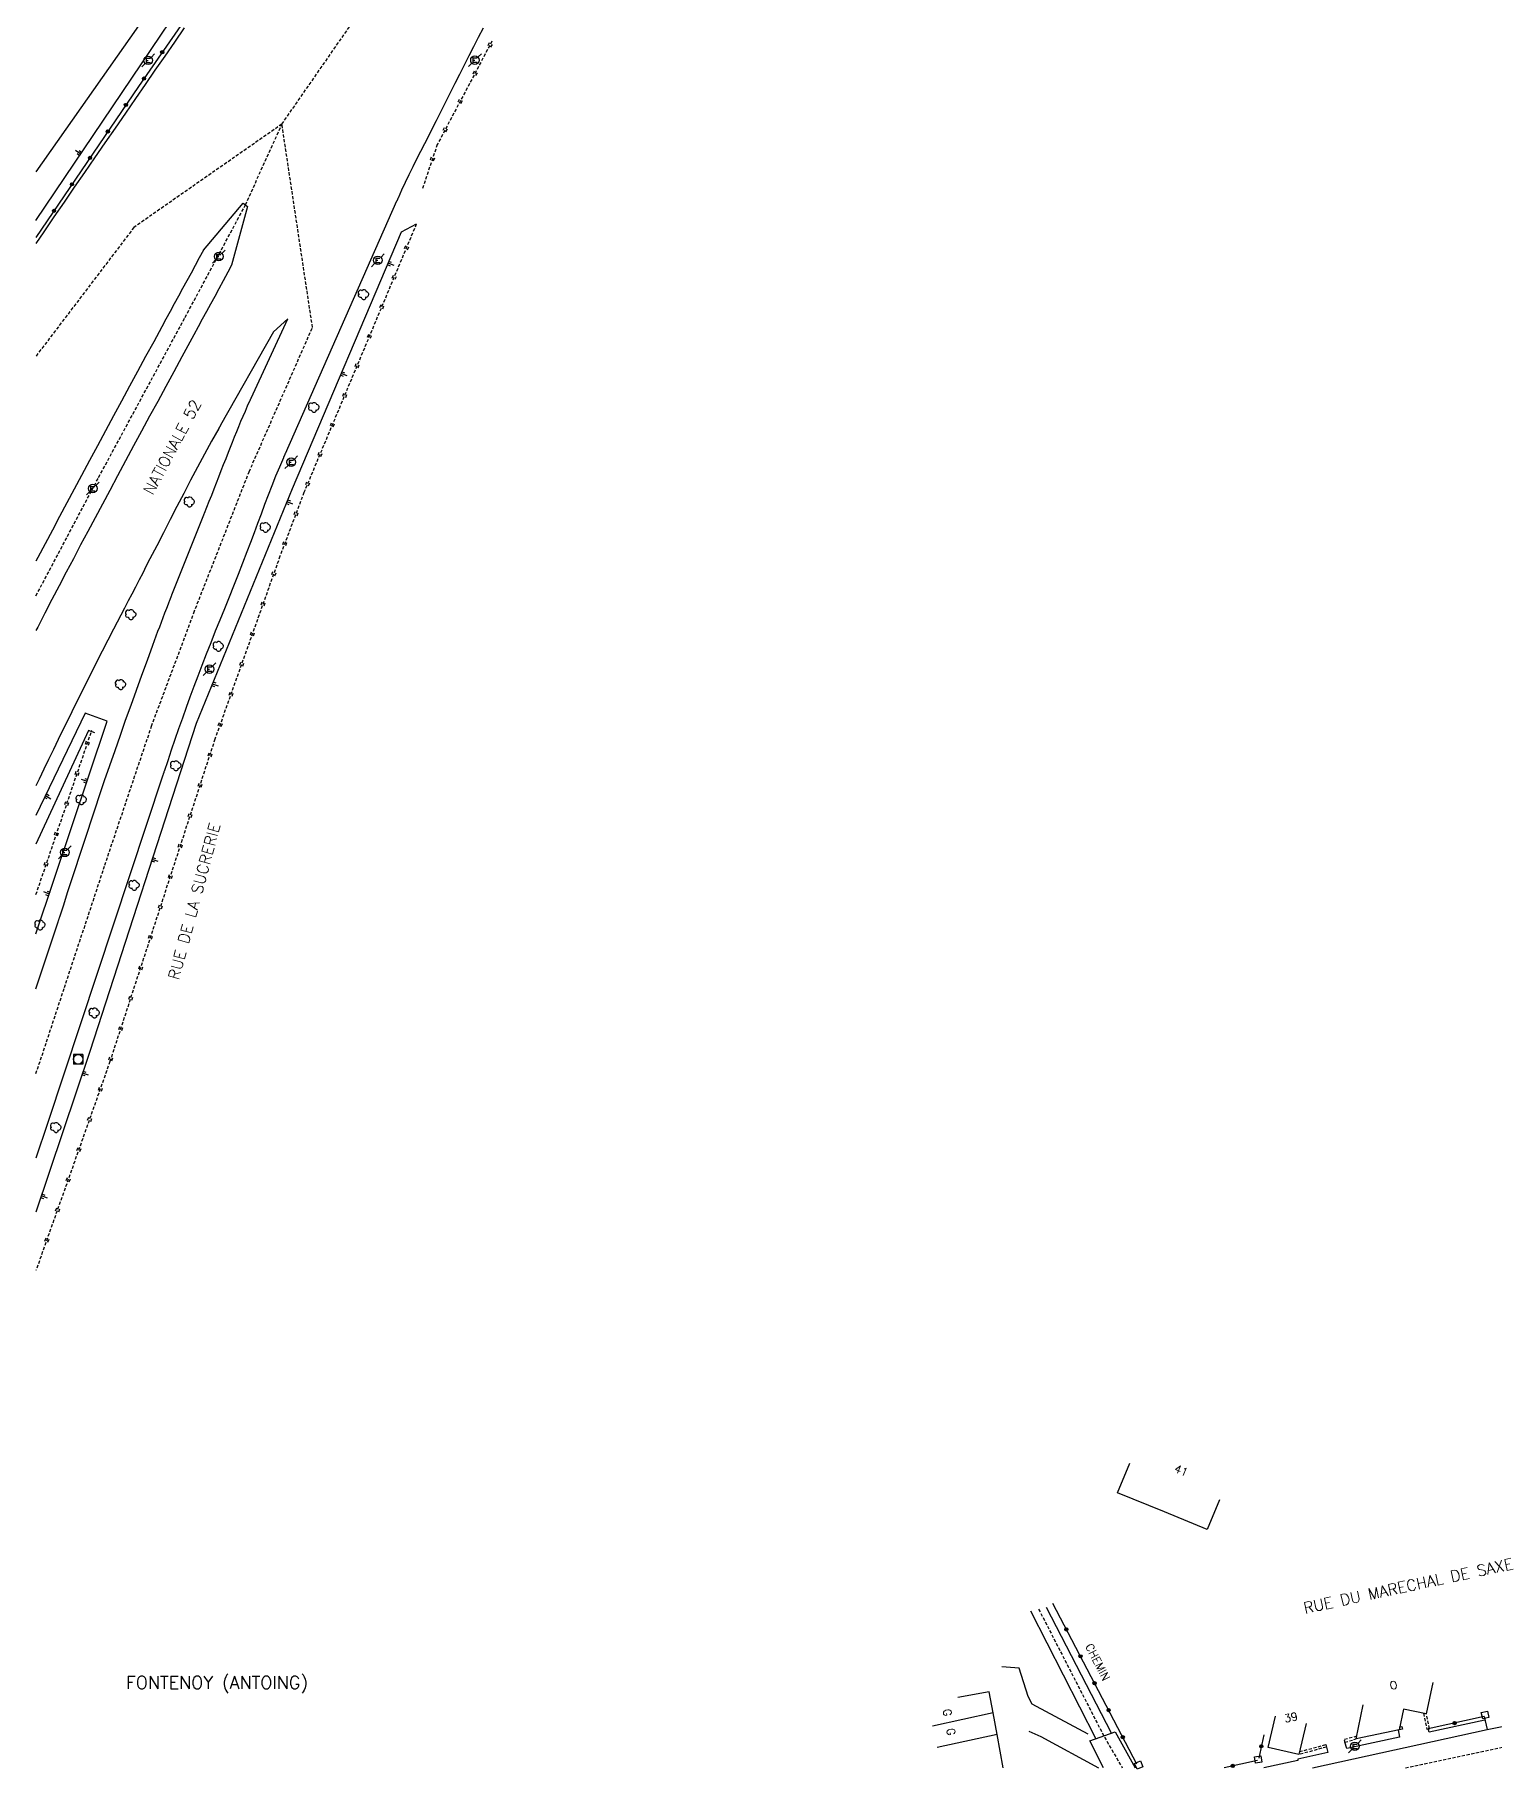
# Model space of a CAD drawing. Header units: millimetres. Extents: x 86000 to 87000, y 139999 to 141000.
# Drawn here: x 85999.8 to 86227.8, y 139999.8 to 140270.8 of the extents above; entities that cross this region are included whole.
import ezdxf
from ezdxf.enums import TextEntityAlignment as Align

# ---------------------------------------------------------------- set-up
doc = ezdxf.new("R2010")
doc.units = ezdxf.units.MM
doc.linetypes.add('DASHED', pattern=[0.75, 0.5, -0.25])
doc.layers.get('0').update_dxf_attribs({"linetype": 'CONTINUOUS'})
for name, color, linetype in [('W0001', 6, 'DASHED'), ('W0008', 7, 'CONTINUOUS'), ('W0100', 7, 'CONTINUOUS'), ('W0112', 1, 'DASHED'), ('W0211', 2, 'CONTINUOUS'), ('W0220', 5, 'DASHED'), ('W0300', 7, 'CONTINUOUS'), ('W0322', 7, 'CONTINUOUS'), ('W0420', 7, 'CONTINUOUS'), ('W0471', 7, 'CONTINUOUS'), ('W0980', 7, 'CONTINUOUS'), ('W0989', 7, 'CONTINUOUS'), ('W0991', 7, 'CONTINUOUS'), ('W1102', 7, 'CONTINUOUS')]:
    doc.layers.add(name, color=color, linetype=linetype)
doc.styles.get("Standard").update_dxf_attribs({"font": 'romans.shx', "width": 0.85})

# ---------------------------------------------------------------- blocks, each defined once
blk = doc.blocks.new('T471')
for p, q in [((-0.333334, 0.333334), (-0.333334, -0.333334)), ((-0.333334, 0.333334), (0.333334, 0.333334)), ((-0.333334, 0), (0, 0)), ((0.500001, 0.500001), (1.000002, 1.000002)), ((-0.500001, -0.500001), (-1.000002, -1.000002)), ((-0.333334, -0.333334), (0.333334, -0.333334))]:
    blk.add_line(p, q)
blk.add_ellipse((0, 0), major_axis=(0.471405, 0.471405), ratio=1, start_param=5.4977871438, end_param=11.780972451)
blk = doc.blocks.new('T300')
for p, q in [((-0.8, 0.51), (-0.86, 0.34)), ((-0.86, 0.34), (-0.86, 0.17)), ((-0.86, 0.17), (-0.74, 0.06)), ((-0.69, 0.63), (-0.8, 0.51)), ((-0.8, -0.06), (-0.74, 0.06)), ((-0.74, 0.06), (-0.69, 0.11)), ((-0.57, 0.69), (-0.69, 0.63)), ((-0.46, 0.69), (-0.57, 0.69)), ((-0.29, 0.63), (-0.46, 0.69)), ((-0.29, 0.63), (-0.17, 0.74)), ((-0.23, 0.57), (-0.29, 0.63)), ((-0.17, 0.74), (-0.06, 0.8)), ((-0.06, 0.8), (0.06, 0.8)), ((0.06, 0.8), (0.23, 0.74)), ((0.23, 0.74), (0.34, 0.63)), ((0.34, 0.63), (0.4, 0.51)), ((0.46, 0.46), (0.34, 0.46)), ((0.4, 0.51), (0.4, 0.46)), ((0.57, 0.4), (0.46, 0.46)), ((0.57, 0.4), (0.69, 0.29)), ((0.69, 0.29), (0.74, 0.17)), ((0.74, 0.06), (0.69, -0.17)), ((0.74, 0.17), (0.74, 0.06)), ((-0.8, -0.17), (-0.8, -0.06)), ((-0.8, -0.23), (-0.8, -0.17)), ((-0.74, -0.34), (-0.8, -0.23)), ((-0.69, -0.4), (-0.74, -0.34)), ((-0.51, -0.46), (-0.69, -0.4)), ((-0.4, -0.46), (-0.51, -0.46)), ((-0.4, -0.46), (-0.34, -0.46)), ((-0.34, -0.46), (-0.34, -0.4)), ((-0.34, -0.51), (-0.34, -0.46)), ((-0.29, -0.63), (-0.34, -0.51)), ((-0.17, -0.74), (-0.29, -0.63)), ((-0.06, -0.8), (-0.17, -0.74)), ((0.06, -0.8), (-0.06, -0.8)), ((0.17, -0.74), (0.06, -0.8)), ((0.23, -0.69), (0.17, -0.74)), ((0.29, -0.46), (0.23, -0.46)), ((0.29, -0.63), (0.23, -0.69)), ((0.46, -0.4), (0.29, -0.46)), ((0.34, -0.51), (0.29, -0.63)), ((0.34, -0.51), (0.34, -0.46)), ((0.57, -0.34), (0.46, -0.4)), ((0.63, -0.29), (0.57, -0.34)), ((0.69, -0.17), (0.63, -0.29))]:
    blk.add_line(p, q)
blk = doc.blocks.new('t211o')
at = {"color": 0, "linetype": 'Continuous'}
for p, q in [((-0.29, 0.5), (-0.29, 0)), ((0, 1), (0, 0)), ((0.29, 0.5), (0.29, 0))]:
    blk.add_line(p, q, dxfattribs=at)
blk = doc.blocks.new('T420')
for p, q in [((0.75, 0.75), (-0.75, 0.75)), ((-0.75, 0.75), (-0.75, -0.75)), ((0.75, 0.75), (0.75, -0.75)), ((0.75, -0.75), (-0.75, -0.75))]:
    blk.add_line(p, q)
blk.add_ellipse((0, 0), major_axis=(-0.53, 0.53), ratio=1, start_param=3.926991, end_param=10.210176)
blk = doc.blocks.new('t220o')
at = {"color": 0, "linetype": 'Continuous'}
for p, q in [((-0.25, 0.25), (0.25, 0.25)), ((-0.25, -0.25), (0.25, -0.25))]:
    blk.add_line(p, q, dxfattribs=at)
blk = doc.blocks.new('t322o')
at = {"color": 0, "linetype": 'Continuous'}
for radius in [0.25, 0.15]:
    blk.add_circle((0, 0), radius, dxfattribs=at)
blk = doc.blocks.new('t112o')
at = {"color": 0, "linetype": 'Continuous'}
for p, q in [((-0.5, 0.5), (0.5, 0.5)), ((-0.5, -0.5), (-0.5, 0.5)), ((0.5, 0.5), (0.5, -0.5)), ((0.5, -0.5), (-0.5, -0.5))]:
    blk.add_line(p, q, dxfattribs=at)

msp = doc.modelspace()

# ---------------------------------------------------------------- linework, layer by layer
at = {"layer": 'W0001'}
for points in [[(86000, 140183.11), (86009.79, 140201.61), (86023.3, 140226.62), (86032.73, 140244.19), (86038.42, 140256.81), (86049.47, 140272.73), (86053.66, 140279.98), (86064.4, 140297.27), (86077.24, 140317.94), (86095.93, 140346.94), (86115.66, 140376.22), (86134.71, 140403), (86156.66, 140433.2), (86171.27, 140453.22), (86217.3, 140516.05), (86263.73, 140579.56), (86496.11, 140897.08), (86541.16, 140960.17), (86558.62, 140982.66), (86571.73, 141000)], [(86000, 140108.45), (86004.45, 140121.89), (86010.76, 140141.03), (86018.05, 140162.72), (86024.66, 140180.45), (86033.3, 140202.5), (86043.2, 140225.05), (86038.42, 140256.81), (86015.3, 140240.67), (86000, 140220.56)]]:
    msp.add_lwpolyline(points, dxfattribs=at)
at = {"layer": 'W0001', "flags": 128}
for points in [[(86156.65, 140024.79), (86166.81, 140005), (86169.71, 140000)], [(86213.97, 140000), (86239.22, 140005.39), (86267.07, 140011.37), (86273.9, 140012.83), (86278.14, 140013.68), (86285.33, 140014.98), (86291.49, 140015.92), (86297.37, 140016.71), (86303.45, 140017.4), (86311.12, 140018.12), (86319.08, 140018.53), (86328.27, 140018.8), (86336.11, 140018.83), (86342.37, 140018.7), (86349.32, 140018.34), (86355.24, 140017.97), (86359.02, 140017.67), (86365.76, 140016.94), (86371.7, 140016.12), (86378.72, 140015.06), (86406.52, 140010.73), (86430.91, 140006.92), (86444.01, 140005.07), (86453.74, 140004.45), (86459.27, 140004.52), (86465.85, 140004.97), (86473.8, 140006.13), (86480.53, 140007.64)]]:
    msp.add_lwpolyline(points, dxfattribs=at)
at = {"layer": 'W0008'}
for points in [[(86023.14, 140271.84), (86021.62, 140269.64), (86020.11, 140267.42), (86018.59, 140265.22), (86017.08, 140263.02), (86015.56, 140260.81), (86015.56, 140260.81), (86013.97, 140258.5), (86012.37, 140256.19), (86010.77, 140253.88), (86009.16, 140251.56), (86007.56, 140249.25), (86005.97, 140246.94), (86004.38, 140244.62), (86002.79, 140242.3), (86001.21, 140239.97), (86000, 140238.17)], [(86069.86, 140271.78), (86069.11, 140270.34), (86068.37, 140268.91), (86067.63, 140267.47), (86066.9, 140266.03), (86066.16, 140264.58), (86065.44, 140263.14), (86064.71, 140261.69), (86063.98, 140260.23), (86063.26, 140258.8), (86062.52, 140257.34), (86061.91, 140256.14), (86061.3, 140254.94), (86060.68, 140253.73), (86060.07, 140252.53), (86059.46, 140251.33), (86058.86, 140250.12), (86058.27, 140248.91), (86057.69, 140247.69), (86057.12, 140246.47), (86056.56, 140245.23), (86056.55, 140245.19), (86056.52, 140245.14), (86056.5, 140245.08), (86056.48, 140245.03), (86056.46, 140244.98), (86056.44, 140244.94), (86056.41, 140244.89), (86056.39, 140244.84), (86056.38, 140244.8), (86056.35, 140244.75), (86038.92, 140205.27), (86038.9, 140205.22), (86038.87, 140205.16), (86038.84, 140205.09), (86038.82, 140205.05), (86038.79, 140204.98), (86038.77, 140204.92), (86038.74, 140204.86), (86038.71, 140204.81), (86038.69, 140204.75), (86038.66, 140204.69), (86038.66, 140204.69), (86038.04, 140203.23), (86037.44, 140201.78), (86036.85, 140200.31), (86036.28, 140198.84), (86035.72, 140197.38), (86035.17, 140195.89), (86034.62, 140194.42), (86034.07, 140192.94), (86033.52, 140191.45), (86032.96, 140189.98), (86032.28, 140188.2), (86031.59, 140186.42), (86030.88, 140184.64), (86030.16, 140182.88), (86029.45, 140181.09), (86028.73, 140179.33), (86028.02, 140177.56), (86027.31, 140175.78), (86026.61, 140174), (86025.91, 140172.23), (86025.29, 140170.58), (86024.67, 140168.94), (86024.06, 140167.28), (86023.46, 140165.64), (86022.87, 140163.98), (86022.28, 140162.33), (86021.7, 140160.66), (86021.14, 140159), (86020.58, 140157.33), (86020.02, 140155.66), (86020.02, 140155.66), (86020, 140155.61), (86019.98, 140155.55), (86019.96, 140155.5), (86019.95, 140155.44), (86019.93, 140155.39), (86019.91, 140155.33), (86019.89, 140155.28), (86019.88, 140155.22), (86019.85, 140155.17), (86019.84, 140155.11)], [(86026.18, 140237.12), (86032.38, 140244.45), (86033.07, 140243.94), (86030.56, 140234.75), (86030.56, 140234.75), (86029.98, 140233.67), (86029.23, 140232.3), (86028.58, 140231.09), (86027.92, 140229.89), (86027.27, 140228.7), (86026.65, 140227.55), (86025.98, 140226.33), (86025.33, 140225.12), (86024.66, 140223.89), (86024.04, 140222.75), (86022.78, 140220.44), (86021.52, 140218.12), (86020.27, 140215.8), (86019.02, 140213.48), (86017.76, 140211.16), (86016.51, 140208.84), (86015.26, 140206.53), (86014.01, 140204.2), (86012.76, 140201.88), (86011.52, 140199.56), (86010.38, 140197.44), (86009.24, 140195.31), (86008.11, 140193.17), (86006.98, 140191.05), (86005.85, 140188.91), (86004.73, 140186.78), (86003.61, 140184.66), (86002.5, 140182.52), (86001.39, 140180.38), (86001.39, 140180.38), (86000.28, 140178.23), (86000, 140177.69)], [(86026.18, 140237.12), (86026.18, 140237.12), (86025.52, 140235.92), (86024.88, 140234.73), (86024.22, 140233.53), (86023.57, 140232.33), (86022.91, 140231.12), (86022.27, 140229.94), (86021.61, 140228.73), (86020.96, 140227.53), (86020.3, 140226.33), (86019.66, 140225.12), (86018.4, 140222.81), (86017.13, 140220.5), (86015.88, 140218.17), (86014.62, 140215.86), (86013.37, 140213.53), (86012.12, 140211.22), (86010.86, 140208.89), (86009.61, 140206.56), (86008.37, 140204.23), (86007.12, 140201.92), (86005.98, 140199.78), (86004.84, 140197.66), (86003.7, 140195.52), (86002.57, 140193.38), (86001.44, 140191.25), (86000.31, 140189.11), (86000, 140188.52)], [(86003.45, 140132.16), (86003.45, 140132.16), (86003.48, 140132.23), (86003.51, 140132.31), (86003.53, 140132.39), (86003.55, 140132.47), (86003.59, 140132.55), (86003.61, 140132.62), (86003.63, 140132.7), (86003.66, 140132.78), (86003.69, 140132.86), (86003.71, 140132.94), (86004.34, 140134.84), (86004.95, 140136.73), (86005.57, 140138.62), (86006.19, 140140.52), (86006.8, 140142.42), (86007.42, 140144.31), (86008.04, 140146.2), (86008.66, 140148.11), (86009.29, 140150), (86009.92, 140151.89), (86010.72, 140154.25), (86011.53, 140156.61), (86012.35, 140158.95), (86013.18, 140161.31), (86014.01, 140163.67), (86014.85, 140166.02), (86015.7, 140168.36), (86016.55, 140170.7), (86017.41, 140173.05), (86018.26, 140175.39), (86018.26, 140175.39), (86018.52, 140176.11), (86018.79, 140176.84), (86019.06, 140177.56), (86019.33, 140178.28), (86019.59, 140179), (86019.87, 140179.72), (86020.14, 140180.44), (86020.42, 140181.16), (86020.7, 140181.88), (86020.98, 140182.59), (86020.98, 140182.59), (86021.01, 140182.66), (86021.03, 140182.73), (86021.06, 140182.8), (86021.09, 140182.86), (86021.11, 140182.92), (86021.14, 140182.98), (86021.16, 140183.06), (86021.19, 140183.12), (86021.22, 140183.19), (86021.24, 140183.25), (86026.12, 140195.5), (86026.14, 140195.55), (86026.16, 140195.59), (86026.18, 140195.64), (86026.2, 140195.7), (86026.22, 140195.75), (86026.23, 140195.8), (86026.26, 140195.84), (86026.27, 140195.89), (86026.3, 140195.94), (86026.31, 140196), (86026.7, 140196.94), (86027.07, 140197.89), (86027.45, 140198.84), (86027.82, 140199.81), (86028.2, 140200.77), (86028.57, 140201.72), (86028.95, 140202.67), (86029.32, 140203.62), (86029.7, 140204.58), (86030.07, 140205.53), (86030.07, 140205.53), (86030.39, 140206.34), (86030.71, 140207.14), (86031.03, 140207.95), (86031.36, 140208.77), (86031.69, 140209.58), (86032.02, 140210.38), (86032.37, 140211.17), (86032.71, 140211.97), (86033.06, 140212.77), (86033.42, 140213.56), (86033.45, 140213.61), (86033.46, 140213.66), (86033.48, 140213.69), (86033.5, 140213.73), (86033.52, 140213.78), (86033.54, 140213.83), (86033.56, 140213.86), (86033.58, 140213.91), (86033.6, 140213.95), (86033.62, 140214), (86039.34, 140226.41), (86037.13, 140224.38), (86028.84, 140209.75), (86028.81, 140209.7), (86028.78, 140209.66), (86028.76, 140209.61), (86028.73, 140209.56), (86028.7, 140209.5), (86028.67, 140209.45), (86028.64, 140209.41), (86028.62, 140209.36), (86028.59, 140209.31), (86028.56, 140209.27), (86027.43, 140207.25), (86026.33, 140205.23), (86025.23, 140203.2), (86024.16, 140201.16), (86023.09, 140199.12), (86022.02, 140197.08), (86020.97, 140195.03), (86019.91, 140192.97), (86018.86, 140190.92), (86017.8, 140188.88), (86017.23, 140187.78), (86016.67, 140186.67), (86016.1, 140185.58), (86015.53, 140184.48), (86014.96, 140183.39), (86014.39, 140182.3), (86013.82, 140181.19), (86013.25, 140180.09), (86012.68, 140179), (86012.11, 140177.91), (86011.23, 140176.19), (86010.35, 140174.47), (86009.48, 140172.75), (86008.6, 140171.03), (86007.74, 140169.31), (86006.88, 140167.58), (86006.02, 140165.86), (86005.16, 140164.12), (86004.32, 140162.39), (86003.48, 140160.66), (86002.73, 140159.11), (86001.98, 140157.55), (86001.23, 140156), (86000.49, 140154.44), (86000, 140153.41)], [(86019.84, 140155.11), (86001.79, 140100.66), (86000, 140095.25)], [(86000, 140121.69), (86003.45, 140132.16)], [(86199.43, 140000), (86226.71, 140005.96), (86240.56, 140008.74)], [(86212.81, 140005.9), (86213.05, 140004.78), (86204.81, 140003.02), (86204.47, 140003.99)], [(86226.38, 140007.41), (86226.38, 140007.41), (86217.65, 140005.54), (86217.53, 140006.06)], [(86166.76, 140000), (86164.65, 140004.19), (86168.61, 140005.6), (86171.71, 140000)], [(86201.6, 140003.23), (86201.82, 140002.38), (86197.16, 140001.35), (86197.12, 140001.14), (86191.84, 140000)]]:
    msp.add_lwpolyline(points, dxfattribs=at)
at = {"layer": 'W0008', "flags": 128}
for points in [[(86168.05, 140005.4), (86157.9, 140025.04)], [(86155.39, 140024.54), (86165.6, 140004.53)], [(86164.38, 140005.26), (86156.29, 140009.56), (86155.64, 140009.95), (86155.03, 140011.13), (86153.6, 140015.56), (86150.9, 140015.79)], [(86155.1, 140005.72), (86156.98, 140004.9), (86166.01, 140000)], [(86226.24, 140007.99), (86226.71, 140005.96)]]:
    msp.add_lwpolyline(points, dxfattribs=at)
at = {"layer": 'W0100'}
for points in [[(86184.89, 140041.87), (86183, 140037.24), (86176.29, 140039.97), (86168.99, 140042.95), (86170.88, 140047.58)], [(86151.13, 140000), (86150.16, 140005.21), (86149.53, 140008.58), (86148.92, 140011.88), (86144.01, 140010.97)], [(86218.24, 140013.31), (86217.22, 140008.41), (86213.63, 140009.16), (86212.96, 140005.93), (86206.26, 140004.49), (86207.37, 140009.84)], [(86198.43, 140006.93), (86197.3, 140002.06), (86192.51, 140003.18), (86193.64, 140008.05)]]:
    msp.add_lwpolyline(points, dxfattribs=at)
at = {"layer": 'W0112'}
for points in [[(86216.79, 140008.5), (86217.32, 140006.02), (86217.72, 140006.1), (86217.22, 140008.41)], [(86213.05, 140006.36), (86213.41, 140006.43), (86213.49, 140006.03), (86212.96, 140005.93)], [(86197.4, 140002.51), (86201.5, 140003.61), (86201.6, 140003.23), (86197.3, 140002.06)], [(86206.35, 140004.93), (86204.37, 140004.38), (86204.47, 140003.99), (86206.26, 140004.49)]]:
    msp.add_lwpolyline(points, dxfattribs=at)
at = {"layer": 'W0211'}
for points in [[(86000, 140241.77), (86026.95, 140281.78), (86058.51, 140326.56), (86054.31, 140324.06), (86022.63, 140281.64), (86021.68, 140280.27), (86000, 140249.33)], [(86059.41, 140241.17), (86057.05, 140239.92), (86040.04, 140199.8), (86025.05, 140163.16), (86008.42, 140111.92), (86000, 140086.78)], [(86000, 140130.3), (86011.12, 140163.52), (86007.67, 140164.78), (86000, 140148.8)], [(86009.17, 140161.72), (86008.23, 140162.09), (86000, 140144.3)]]:
    msp.add_lwpolyline(points, dxfattribs=at)
at = {"layer": 'W0220'}
for points in [[(86071.24, 140269.77), (86062.7, 140253.62), (86060.33, 140246.59)], [(86059.41, 140241.17), (86041.86, 140199.25), (86038.12, 140189.3), (86027.95, 140160.7), (86011.55, 140110.33), (86000, 140077.69)], [(86000, 140136.44), (86008.71, 140162.06)]]:
    msp.add_lwpolyline(points, dxfattribs=at)
at = {"layer": 'W0322'}
msp.add_lwpolyline([(86068.98, 140338.8), (86059.8, 140324.53), (86038.71, 140295.3), (86029.63, 140282.33), (86016.01, 140262.69), (86000, 140239.12)], dxfattribs=at)
at = {"layer": 'W0322', "flags": 128}
for points in [[(86172, 140000.57), (86158.88, 140025.64)], [(86226.26, 140008), (86217.52, 140006.06)], [(86191.83, 140005.16), (86191.05, 140001.51)], [(86190.86, 140001.12), (86185.61, 140000)]]:
    msp.add_lwpolyline(points, dxfattribs=at)
at = {"layer": 'W1102', "flags": 128}
for points in [[(86149.53, 140008.58), (86140.06, 140006.5)], [(86150.16, 140005.21), (86140.8, 140003.15)]]:
    msp.add_lwpolyline(points, dxfattribs=at)

# ---------------------------------------------------------------- block references
at = {"layer": 'W0112'}
for p, rotation in [((86226.41, 140008.24), 13.01526117090713), ((86172.29, 140000.41), 293.8920372229178), ((86190.95, 140001.29), 6.864874376403936)]:
    msp.add_blockref('t112o', p, dxfattribs=dict(at, rotation=rotation))
at = {"layer": 'W0211'}
for p, rotation in [((86007, 140252.16), 55.50911534724395), ((86055, 140235.08), 249.9091038201639), ((86047.69, 140217.83), 248.4123392913852), ((86039.22, 140197.8), 247.5313008873674), ((86027.58, 140169.33), 250.8295706227674), ((86007.98, 140154.13), 70), ((86001.47, 140151.87), 238.8713616848176), ((86018.16, 140141.91), 252.2594341081524), ((86002.08, 140136.52), 66.94891408024687), ((86007.28, 140108.53), 251.8058625546596), ((86000.86, 140089.34), 249.3309644456241)]:
    msp.add_blockref('t211o', p, dxfattribs=dict(at, rotation=rotation))
at = {"layer": 'W0220'}
for p, rotation in [((86070.92, 140269.16), 242.097526374832), ((86068.58, 140264.74), 242.097526374832), ((86066.24, 140260.32), 242.097526374832), ((86063.9, 140255.91), 242.097526374832), ((86061.92, 140251.33), 251.3931213719412), ((86057.86, 140237.45), 247.2786130418915), ((86055.93, 140232.84), 247.2786130418915), ((86053.99, 140228.23), 247.2786130418915), ((86052.06, 140223.62), 247.2786130418915), ((86050.13, 140219.01), 247.2786130418915), ((86048.2, 140214.39), 247.2786130418915), ((86046.27, 140209.78), 247.2786130418915), ((86044.34, 140205.17), 247.2786130418915), ((86042.41, 140200.56), 247.2786130418915), ((86040.6, 140195.9), 249.3945746010642), ((86038.84, 140191.22), 249.3945746010642), ((86037.13, 140186.52), 250.4175967741723), ((86035.45, 140181.81), 250.4175967741723), ((86033.78, 140177.1), 250.4175967741723), ((86032.1, 140172.39), 250.4175967741723), ((86030.43, 140167.68), 250.4175967741723), ((86028.75, 140162.96), 250.4175967741723), ((86008.05, 140160.11), 71.22517362645866), ((86027.14, 140158.23), 251.9685556614046), ((86006.44, 140155.37), 71.22517362645866), ((86025.59, 140153.48), 251.9685556614046), ((86004.83, 140150.64), 71.22517362645866), ((86024.05, 140148.72), 251.9685556614046), ((86003.22, 140145.91), 71.22517362645866), ((86022.5, 140143.97), 251.9685556614046), ((86001.61, 140141.17), 71.22517362645866), ((86020.95, 140139.21), 251.9685556614046), ((86019.4, 140134.46), 251.9685556614046), ((86017.85, 140129.7), 251.9685556614046), ((86016.31, 140124.95), 251.9685556614046), ((86014.76, 140120.2), 251.9685556614046), ((86013.21, 140115.44), 251.9685556614046), ((86011.66, 140110.69), 251.9685556614046), ((86010.01, 140105.97), 250.5183178258321), ((86008.34, 140101.26), 250.5183178258321), ((86006.67, 140096.54), 250.5183178258321), ((86005, 140091.83), 250.5183178258321), ((86003.34, 140087.11), 250.5183178258321), ((86001.67, 140082.4), 250.5183178258321)]:
    msp.add_blockref('t220o', p, dxfattribs=dict(at, rotation=rotation))
at = {"layer": 'W0300'}
for p in [(86051.21, 140230.17), (86043.44, 140212.53), (86023.99, 140197.77), (86035.87, 140193.78), (86014.84, 140180.16), (86028.52, 140175.2), (86013.25, 140169.23), (86021.88, 140156.55), (86007.11, 140151.23), (86015.36, 140137.86), (86000.66, 140131.66), (86009.14, 140117.92), (86003.14, 140100.02)]:
    msp.add_blockref('T300', p, dxfattribs=at)
at = {"layer": 'W0322'}
for p, rotation in [((86019.72, 140268.04), 235.2503328996406), ((86016.87, 140263.93), 235.2503328996406), ((86014.05, 140259.8), 235.8087478414226), ((86011.24, 140255.67), 235.8087478414226), ((86008.43, 140251.53), 235.8087478414226), ((86005.62, 140247.4), 235.8087478414226), ((86002.81, 140243.26), 235.8087478414226), ((86160.98, 140021.61), 117.6261544926746), ((86163.19, 140017.41), 117.6261544926746), ((86165.39, 140013.2), 117.6261544926746), ((86167.59, 140008.99), 117.6261544926746), ((86221.63, 140006.97), 192.503024774428), ((86169.79, 140004.78), 117.6261544926746), ((86191.44, 140003.34), 192.0954214494483), ((86186.98, 140000.29), 192.0954214494483)]:
    msp.add_blockref('t322o', p, dxfattribs=dict(at, rotation=rotation))
at = {"layer": 'W0420'}
msp.add_blockref('T420', (86006.59, 140110.69), dxfattribs=at)
at = {"layer": 'W0471'}
for p in [(86017.54, 140266.77), (86068.58, 140266.81), (86028.56, 140236.11), (86053.41, 140235.53), (86039.88, 140203.98), (86008.87, 140199.87), (86027.12, 140171.66), (86004.5, 140143.02), (86206.06, 140003.35)]:
    msp.add_blockref('T471', p, dxfattribs=at)

# ---------------------------------------------------------------- texts
at = {"layer": 'W0980'}
msp.add_text('FONTENOY (ANTOING)', height=2, dxfattribs=at).set_placement((86028.28, 140013.17), align=Align.MIDDLE)
at = {"layer": 'W0989'}
for s, height, rotation, p in [('NATIONALE 52', 1.75, 62, (86021.29, 140206.35)), ('RUE DE LA SUCRERIE', 1.75, 75, (86024.72, 140135.37)), ('RUE DU MARECHAL DE SAXE', 1.75, 12.1004, (86214.41, 140028.42)), ('CHEMIN', 1.25, 297.1806, (86165.88, 140016.51))]:
    msp.add_text(s, height=height, rotation=rotation, dxfattribs=at).set_placement(p, align=Align.MIDDLE)
at = {"layer": 'W0991'}
for s, rotation, p in [('41', 337.8286, (86178.93, 140046.46)), ('O', 12.1499, (86212.09, 140012.9)), ('G', 280.5336, (86142.39, 140008.62)), ('G', 280.5336, (86142.96, 140005.62))]:
    msp.add_text(s, height=1.25, rotation=rotation, dxfattribs=at).set_placement(p, align=Align.MIDDLE)
msp.add_text('39', height=1.25, rotation=11.8131, dxfattribs=at).set_placement((86195.14, 140007.04))

doc.saveas('drawing.dxf')
